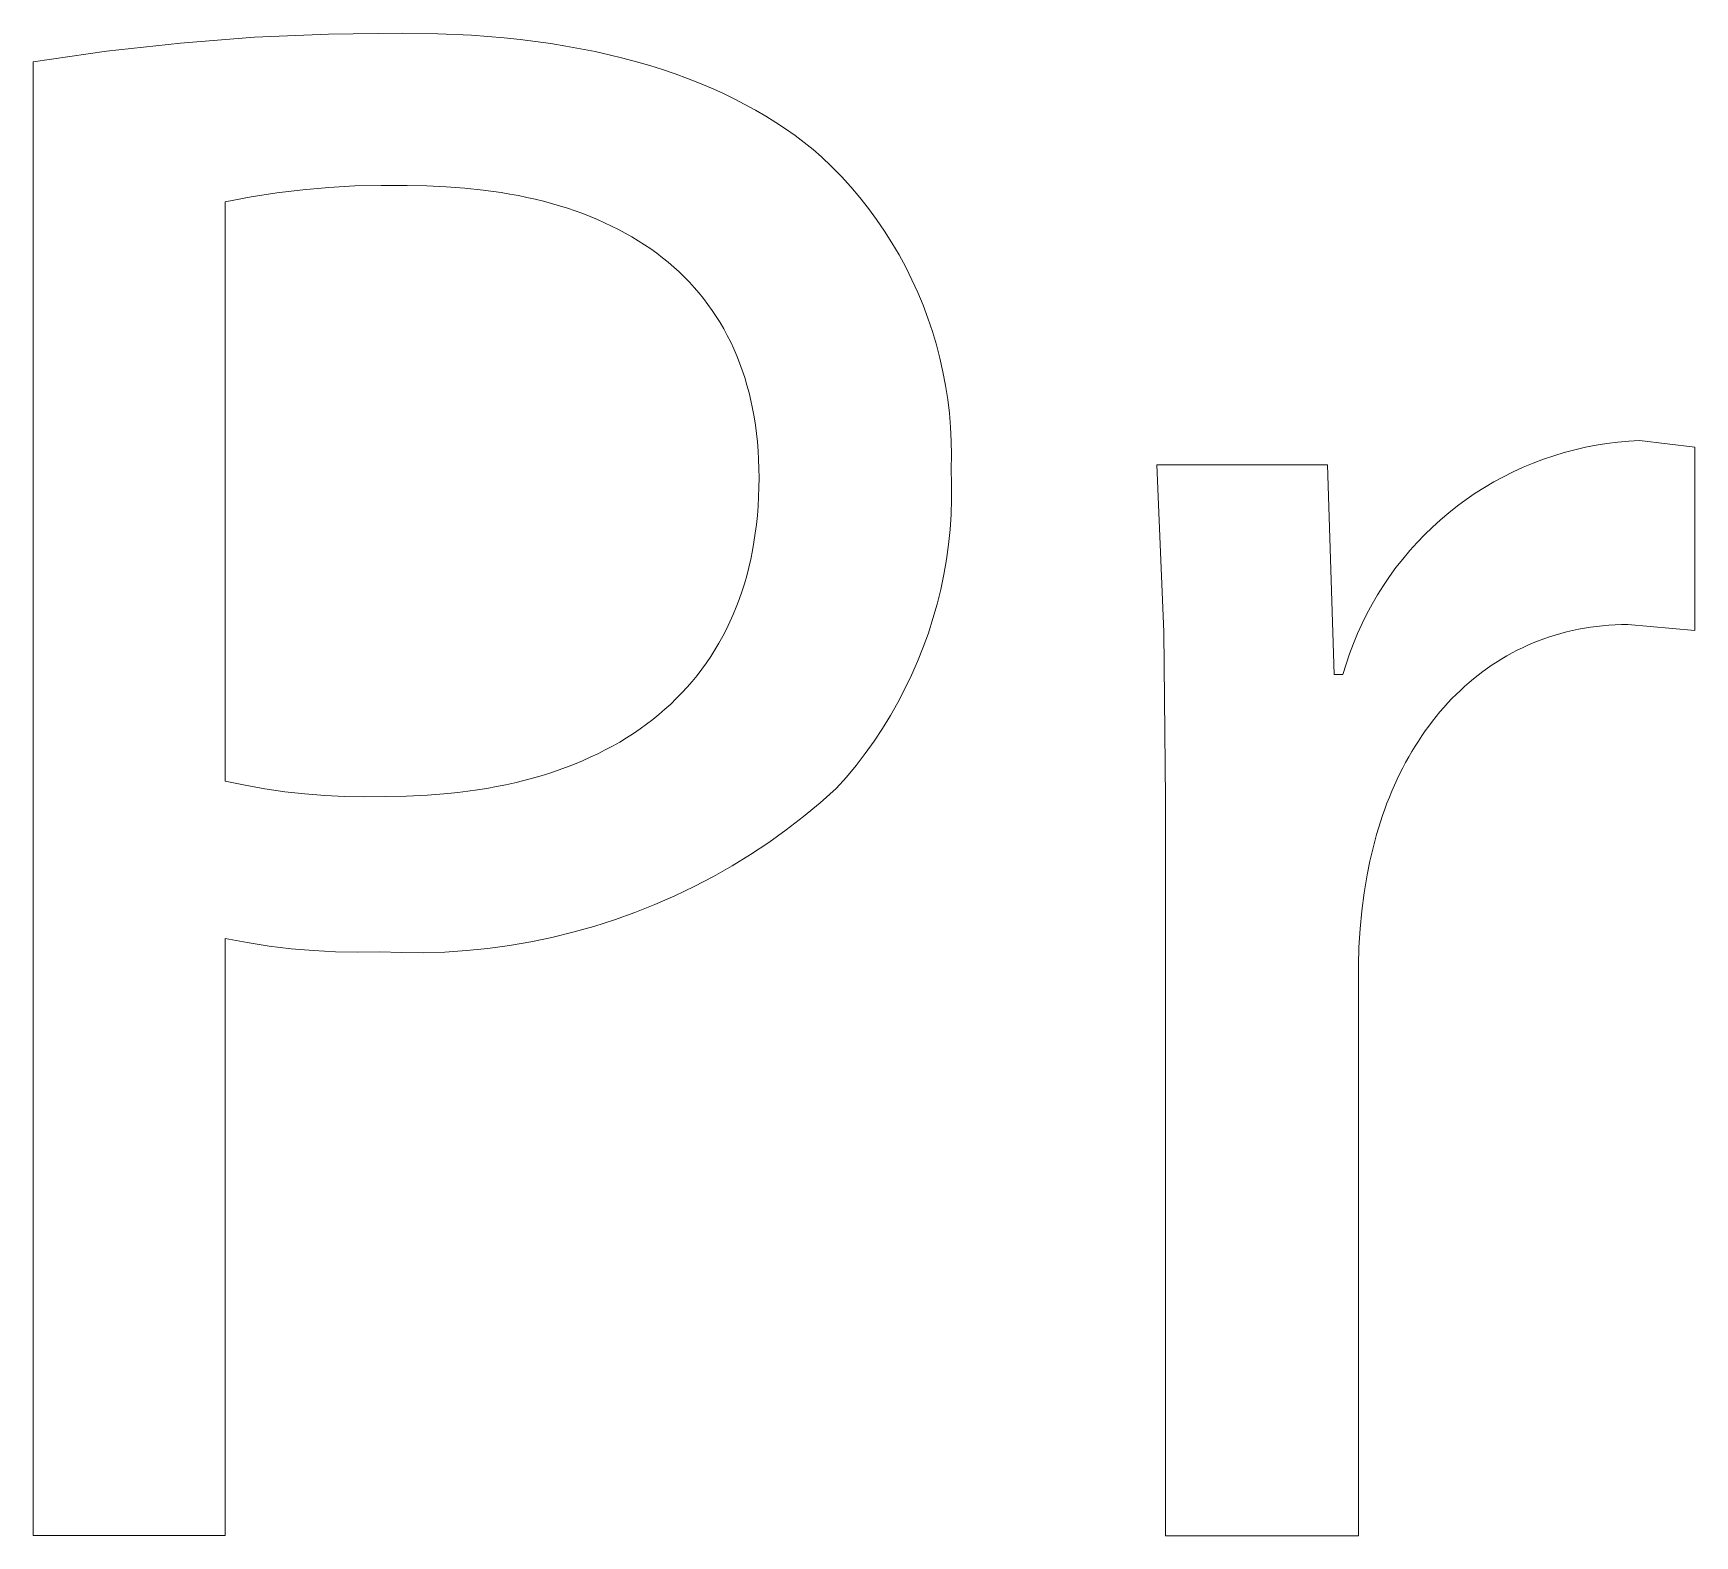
# Model space of a CAD drawing. Header units: millimetres. Extents: x 3269 to 7089, y 1744 to 4413.
# Drawn here: x 5873 to 5901.71, y 1807.8 to 1833.76 of the extents above; entities that cross this region are included whole.
import ezdxf

# ---------------------------------------------------------------- set-up
doc = ezdxf.new("R2010")
doc.units = ezdxf.units.MM
doc.header["$MEASUREMENT"] = 0
doc.layers.add('Domyślny', color=7, linetype='Continuous', true_color=0x000000)

msp = doc.modelspace()

# ---------------------------------------------------------------- linework, layer by layer
at = {"layer": 'Domyślny', "color": 18, "lineweight": 15, "true_color": 0x000000}
for p, q in [((5875.541, 1833.594), (5876.819, 1833.694)), ((5876.819, 1833.694), (5878.101, 1833.75)), ((5878.101, 1833.75), (5879.383, 1833.764)), ((5879.383, 1833.764), (5879.988, 1833.755)), ((5879.988, 1833.755), (5880.573, 1833.728)), ((5880.573, 1833.728), (5881.137, 1833.684)), ((5881.137, 1833.684), (5881.411, 1833.655)), ((5872.997, 1833.268), (5874.266, 1833.453)), ((5874.266, 1833.453), (5875.541, 1833.594)), ((5881.411, 1833.655), (5881.68, 1833.622)), ((5881.68, 1833.622), (5881.944, 1833.584)), ((5881.944, 1833.584), (5882.203, 1833.543)), ((5882.203, 1833.543), (5882.457, 1833.497)), ((5882.457, 1833.497), (5882.706, 1833.447)), ((5882.706, 1833.447), (5882.95, 1833.393)), ((5882.95, 1833.393), (5883.189, 1833.335)), ((5872.997, 1807.802), (5872.997, 1833.268)), ((5883.189, 1833.335), (5883.422, 1833.272)), ((5883.422, 1833.272), (5883.651, 1833.206)), ((5883.651, 1833.206), (5883.874, 1833.136)), ((5883.874, 1833.136), (5884.092, 1833.062)), ((5884.092, 1833.062), (5884.306, 1832.983)), ((5884.306, 1832.983), (5884.514, 1832.901)), ((5884.514, 1832.901), (5884.717, 1832.816)), ((5884.717, 1832.816), (5884.915, 1832.726)), ((5884.915, 1832.726), (5885.109, 1832.632)), ((5885.109, 1832.632), (5885.297, 1832.535)), ((5885.297, 1832.535), (5885.48, 1832.434)), ((5885.48, 1832.434), (5885.658, 1832.33)), ((5885.658, 1832.33), (5885.831, 1832.222)), ((5885.831, 1832.222), (5885.999, 1832.11)), ((5885.999, 1832.11), (5886.162, 1831.994)), ((5886.162, 1831.994), (5886.32, 1831.875)), ((5886.32, 1831.875), (5886.473, 1831.753)), ((5886.473, 1831.753), (5886.621, 1831.627)), ((5886.621, 1831.627), (5886.795, 1831.46)), ((5886.795, 1831.46), (5886.963, 1831.288)), ((5878.105, 1831.099), (5877.656, 1831.059)), ((5878.556, 1831.124), (5878.105, 1831.099)), ((5879.008, 1831.135), (5878.556, 1831.124)), ((5879.459, 1831.131), (5879.008, 1831.135)), ((5879.799, 1831.126), (5879.459, 1831.131)), ((5880.131, 1831.112), (5879.799, 1831.126)), ((5880.456, 1831.088), (5880.131, 1831.112)), ((5880.772, 1831.054), (5880.456, 1831.088)), ((5886.963, 1831.288), (5887.125, 1831.11)), ((5887.125, 1831.11), (5887.281, 1830.926)), ((5876.761, 1830.935), (5876.317, 1830.851)), ((5876.317, 1830.851), (5876.317, 1820.84)), ((5877.207, 1831.004), (5876.761, 1830.935)), ((5877.656, 1831.059), (5877.207, 1831.004)), ((5881.081, 1831.01), (5880.772, 1831.054)), ((5881.232, 1830.985), (5881.081, 1831.01)), ((5881.381, 1830.957), (5881.232, 1830.985)), ((5881.528, 1830.927), (5881.381, 1830.957)), ((5881.672, 1830.894), (5881.528, 1830.927)), ((5881.815, 1830.859), (5881.672, 1830.894)), ((5881.955, 1830.821), (5881.815, 1830.859)), ((5882.093, 1830.781), (5881.955, 1830.821)), ((5887.281, 1830.926), (5887.43, 1830.737)), ((5882.228, 1830.739), (5882.093, 1830.781)), ((5882.362, 1830.694), (5882.228, 1830.739)), ((5882.493, 1830.646), (5882.362, 1830.694)), ((5882.621, 1830.597), (5882.493, 1830.646)), ((5882.748, 1830.544), (5882.621, 1830.597)), ((5882.872, 1830.489), (5882.748, 1830.544)), ((5887.43, 1830.737), (5887.573, 1830.543)), ((5887.573, 1830.543), (5887.709, 1830.344)), ((5882.993, 1830.432), (5882.872, 1830.489)), ((5883.112, 1830.372), (5882.993, 1830.432)), ((5883.228, 1830.31), (5883.112, 1830.372)), ((5883.342, 1830.245), (5883.228, 1830.31)), ((5883.454, 1830.178), (5883.342, 1830.245)), ((5887.709, 1830.344), (5887.838, 1830.14)), ((5883.563, 1830.108), (5883.454, 1830.178)), ((5883.669, 1830.036), (5883.563, 1830.108)), ((5883.772, 1829.962), (5883.669, 1830.036)), ((5883.873, 1829.884), (5883.772, 1829.962)), ((5887.838, 1830.14), (5887.96, 1829.933)), ((5883.971, 1829.805), (5883.873, 1829.884)), ((5884.067, 1829.723), (5883.971, 1829.805)), ((5884.16, 1829.638), (5884.067, 1829.723)), ((5887.96, 1829.933), (5888.075, 1829.721)), ((5888.075, 1829.721), (5888.183, 1829.505)), ((5884.25, 1829.551), (5884.16, 1829.638)), ((5884.337, 1829.461), (5884.25, 1829.551)), ((5884.421, 1829.369), (5884.337, 1829.461)), ((5884.503, 1829.274), (5884.421, 1829.369)), ((5888.183, 1829.505), (5888.283, 1829.286)), ((5884.582, 1829.177), (5884.503, 1829.274)), ((5884.657, 1829.077), (5884.582, 1829.177)), ((5884.73, 1828.975), (5884.657, 1829.077)), ((5888.283, 1829.286), (5888.375, 1829.063)), ((5884.8, 1828.87), (5884.73, 1828.975)), ((5884.867, 1828.763), (5884.8, 1828.87)), ((5888.375, 1829.063), (5888.46, 1828.838)), ((5888.46, 1828.838), (5888.537, 1828.609)), ((5884.931, 1828.653), (5884.867, 1828.763)), ((5884.992, 1828.541), (5884.931, 1828.653)), ((5885.05, 1828.426), (5884.992, 1828.541)), ((5888.537, 1828.609), (5888.605, 1828.379)), ((5885.105, 1828.308), (5885.05, 1828.426)), ((5885.156, 1828.188), (5885.105, 1828.308)), ((5888.605, 1828.379), (5888.666, 1828.146)), ((5885.205, 1828.066), (5885.156, 1828.188)), ((5885.25, 1827.941), (5885.205, 1828.066)), ((5885.292, 1827.813), (5885.25, 1827.941)), ((5888.666, 1828.146), (5888.719, 1827.91)), ((5885.331, 1827.683), (5885.292, 1827.813)), ((5885.367, 1827.55), (5885.331, 1827.683)), ((5888.719, 1827.91), (5888.764, 1827.674)), ((5888.764, 1827.674), (5888.801, 1827.436)), ((5885.399, 1827.415), (5885.367, 1827.55)), ((5885.429, 1827.277), (5885.399, 1827.415)), ((5888.801, 1827.436), (5888.829, 1827.196)), ((5885.454, 1827.136), (5885.429, 1827.277)), ((5885.477, 1826.993), (5885.454, 1827.136)), ((5888.829, 1827.196), (5888.849, 1826.956)), ((5885.496, 1826.848), (5885.477, 1826.993)), ((5885.512, 1826.7), (5885.496, 1826.848)), ((5888.849, 1826.956), (5888.861, 1826.715)), ((5885.524, 1826.549), (5885.512, 1826.7)), ((5885.533, 1826.395), (5885.524, 1826.549)), ((5888.861, 1826.715), (5888.864, 1826.475)), ((5899.275, 1826.463), (5899.456, 1826.518)), ((5899.456, 1826.518), (5899.638, 1826.566)), ((5899.638, 1826.566), (5899.822, 1826.609)), ((5899.822, 1826.609), (5900.007, 1826.645)), ((5900.007, 1826.645), (5900.193, 1826.674)), ((5900.193, 1826.674), (5900.381, 1826.697)), ((5900.381, 1826.697), (5900.569, 1826.714)), ((5900.569, 1826.714), (5900.757, 1826.725)), ((5900.757, 1826.725), (5901.711, 1826.61)), ((5901.711, 1826.61), (5901.711, 1823.443)), ((5885.538, 1826.24), (5885.533, 1826.395)), ((5885.54, 1826.081), (5885.538, 1826.24)), ((5888.864, 1826.475), (5888.86, 1826.234)), ((5888.86, 1826.234), (5888.869, 1825.972)), ((5892.536, 1823.419), (5892.412, 1826.305)), ((5892.412, 1826.305), (5895.364, 1826.305)), ((5895.364, 1826.305), (5895.478, 1822.68)), ((5898.574, 1826.184), (5898.746, 1826.263)), ((5898.746, 1826.263), (5898.92, 1826.336)), ((5898.92, 1826.336), (5899.096, 1826.403)), ((5899.096, 1826.403), (5899.275, 1826.463)), ((5885.538, 1825.915), (5885.54, 1826.081)), ((5888.869, 1825.972), (5888.869, 1825.71)), ((5898.077, 1825.914), (5898.239, 1826.01)), ((5898.239, 1826.01), (5898.405, 1826.1)), ((5898.405, 1826.1), (5898.574, 1826.184)), ((5885.524, 1825.591), (5885.532, 1825.752)), ((5885.532, 1825.752), (5885.538, 1825.915)), ((5888.869, 1825.71), (5888.86, 1825.448)), ((5897.61, 1825.595), (5897.762, 1825.707)), ((5897.762, 1825.707), (5897.918, 1825.813)), ((5897.918, 1825.813), (5898.077, 1825.914)), ((5885.495, 1825.276), (5885.511, 1825.432)), ((5885.511, 1825.432), (5885.524, 1825.591)), ((5888.86, 1825.448), (5888.842, 1825.187)), ((5897.178, 1825.229), (5897.318, 1825.356)), ((5897.318, 1825.356), (5897.462, 1825.478)), ((5897.462, 1825.478), (5897.61, 1825.595)), ((5885.453, 1824.971), (5885.476, 1825.122)), ((5885.476, 1825.122), (5885.495, 1825.276)), ((5888.842, 1825.187), (5888.815, 1824.927)), ((5896.911, 1824.962), (5897.042, 1825.098)), ((5897.042, 1825.098), (5897.178, 1825.229)), ((5885.396, 1824.675), (5885.426, 1824.822)), ((5885.426, 1824.822), (5885.453, 1824.971)), ((5888.815, 1824.927), (5888.779, 1824.667)), ((5896.664, 1824.677), (5896.785, 1824.822)), ((5896.785, 1824.822), (5896.911, 1824.962)), ((5885.327, 1824.389), (5885.363, 1824.531)), ((5885.363, 1824.531), (5885.396, 1824.675)), ((5888.779, 1824.667), (5888.734, 1824.409)), ((5896.436, 1824.376), (5896.547, 1824.529)), ((5896.547, 1824.529), (5896.664, 1824.677)), ((5885.243, 1824.113), (5885.287, 1824.25)), ((5885.287, 1824.25), (5885.327, 1824.389)), ((5888.734, 1824.409), (5888.68, 1824.153)), ((5896.23, 1824.06), (5896.33, 1824.22)), ((5896.33, 1824.22), (5896.436, 1824.376)), ((5885.147, 1823.847), (5885.197, 1823.979)), ((5885.197, 1823.979), (5885.243, 1824.113)), ((5888.68, 1824.153), (5888.618, 1823.899)), ((5896.134, 1823.897), (5896.23, 1824.06)), ((5885.037, 1823.591), (5885.093, 1823.718)), ((5885.093, 1823.718), (5885.147, 1823.847)), ((5888.546, 1823.647), (5888.466, 1823.397)), ((5888.618, 1823.899), (5888.546, 1823.647)), ((5895.961, 1823.562), (5896.045, 1823.731)), ((5896.045, 1823.731), (5896.134, 1823.897)), ((5884.848, 1823.225), (5884.914, 1823.345)), ((5884.914, 1823.345), (5884.977, 1823.467)), ((5884.977, 1823.467), (5885.037, 1823.591)), ((5888.466, 1823.397), (5888.378, 1823.151)), ((5892.565, 1820.53), (5892.536, 1823.419)), ((5895.811, 1823.216), (5895.883, 1823.39)), ((5895.883, 1823.39), (5895.961, 1823.562)), ((5899.299, 1823.363), (5899.201, 1823.333)), ((5899.397, 1823.392), (5899.299, 1823.363)), ((5899.497, 1823.418), (5899.397, 1823.392)), ((5899.598, 1823.442), (5899.497, 1823.418)), ((5899.7, 1823.463), (5899.598, 1823.442)), ((5899.803, 1823.482), (5899.7, 1823.463)), ((5899.907, 1823.498), (5899.803, 1823.482)), ((5900.012, 1823.512), (5899.907, 1823.498)), ((5900.118, 1823.524), (5900.012, 1823.512)), ((5900.225, 1823.533), (5900.118, 1823.524)), ((5900.334, 1823.539), (5900.225, 1823.533)), ((5900.443, 1823.543), (5900.334, 1823.539)), ((5900.554, 1823.545), (5900.443, 1823.543)), ((5901.711, 1823.443), (5900.554, 1823.545)), ((5884.706, 1822.994), (5884.779, 1823.108)), ((5884.779, 1823.108), (5884.848, 1823.225)), ((5888.378, 1823.151), (5888.281, 1822.907)), ((5895.745, 1823.039), (5895.811, 1823.216)), ((5898.553, 1823.054), (5898.465, 1823.005)), ((5898.642, 1823.1), (5898.553, 1823.054)), ((5898.732, 1823.145), (5898.642, 1823.1)), ((5898.824, 1823.187), (5898.732, 1823.145)), ((5898.916, 1823.227), (5898.824, 1823.187)), ((5899.01, 1823.264), (5898.916, 1823.227)), ((5899.105, 1823.3), (5899.01, 1823.264)), ((5899.201, 1823.333), (5899.105, 1823.3)), ((5884.47, 1822.666), (5884.552, 1822.773)), ((5884.552, 1822.773), (5884.63, 1822.882)), ((5884.63, 1822.882), (5884.706, 1822.994)), ((5888.281, 1822.907), (5888.175, 1822.668)), ((5895.631, 1822.68), (5895.685, 1822.86)), ((5895.685, 1822.86), (5895.745, 1823.039)), ((5898.127, 1822.79), (5898.046, 1822.731)), ((5898.21, 1822.847), (5898.127, 1822.79)), ((5898.294, 1822.902), (5898.21, 1822.847)), ((5898.379, 1822.955), (5898.294, 1822.902)), ((5898.465, 1823.005), (5898.379, 1822.955)), ((5884.297, 1822.461), (5884.385, 1822.562)), ((5884.385, 1822.562), (5884.47, 1822.666)), ((5888.175, 1822.668), (5888.062, 1822.432)), ((5895.478, 1822.68), (5895.631, 1822.68)), ((5897.734, 1822.475), (5897.66, 1822.407)), ((5897.81, 1822.542), (5897.734, 1822.475)), ((5897.887, 1822.607), (5897.81, 1822.542)), ((5897.966, 1822.67), (5897.887, 1822.607)), ((5898.046, 1822.731), (5897.966, 1822.67)), ((5884.014, 1822.171), (5884.111, 1822.265)), ((5884.111, 1822.265), (5884.206, 1822.362)), ((5884.206, 1822.362), (5884.297, 1822.461)), ((5887.94, 1822.2), (5887.81, 1821.972)), ((5888.062, 1822.432), (5887.94, 1822.2)), ((5897.444, 1822.189), (5897.376, 1822.113)), ((5897.515, 1822.264), (5897.444, 1822.189)), ((5897.587, 1822.336), (5897.515, 1822.264)), ((5897.66, 1822.407), (5897.587, 1822.336)), ((5883.596, 1821.822), (5883.705, 1821.905)), ((5883.705, 1821.905), (5883.811, 1821.991)), ((5883.811, 1821.991), (5883.914, 1822.08)), ((5883.914, 1822.08), (5884.014, 1822.171)), ((5887.81, 1821.972), (5887.673, 1821.749)), ((5897.242, 1821.956), (5897.177, 1821.874)), ((5897.308, 1822.035), (5897.242, 1821.956)), ((5897.376, 1822.113), (5897.308, 1822.035)), ((5883.252, 1821.587), (5883.37, 1821.663)), ((5883.37, 1821.663), (5883.485, 1821.741)), ((5883.485, 1821.741), (5883.596, 1821.822)), ((5887.673, 1821.749), (5887.528, 1821.531)), ((5896.993, 1821.619), (5896.934, 1821.531)), ((5897.053, 1821.706), (5896.993, 1821.619)), ((5897.114, 1821.791), (5897.053, 1821.706)), ((5897.177, 1821.874), (5897.114, 1821.791)), ((5882.754, 1821.312), (5882.883, 1821.377)), ((5882.883, 1821.377), (5883.009, 1821.444)), ((5883.009, 1821.444), (5883.132, 1821.514)), ((5883.132, 1821.514), (5883.252, 1821.587)), ((5887.528, 1821.531), (5887.375, 1821.318)), ((5896.821, 1821.35), (5896.767, 1821.257)), ((5896.877, 1821.441), (5896.821, 1821.35)), ((5896.934, 1821.531), (5896.877, 1821.441)), ((5882.07, 1821.028), (5882.212, 1821.079)), ((5882.212, 1821.079), (5882.352, 1821.133)), ((5882.352, 1821.133), (5882.489, 1821.19)), ((5882.489, 1821.19), (5882.623, 1821.25)), ((5882.623, 1821.25), (5882.754, 1821.312)), ((5887.216, 1821.111), (5887.049, 1820.909)), ((5887.375, 1821.318), (5887.216, 1821.111)), ((5896.664, 1821.066), (5896.615, 1820.969)), ((5896.715, 1821.162), (5896.664, 1821.066)), ((5896.767, 1821.257), (5896.715, 1821.162)), ((5876.317, 1820.84), (5876.657, 1820.768)), ((5876.657, 1820.768), (5876.999, 1820.706)), ((5881.002, 1820.744), (5881.162, 1820.776)), ((5881.162, 1820.776), (5881.32, 1820.811)), ((5881.32, 1820.811), (5881.475, 1820.849)), ((5881.475, 1820.849), (5881.628, 1820.89)), ((5881.628, 1820.89), (5881.778, 1820.933)), ((5881.778, 1820.933), (5881.925, 1820.979)), ((5881.925, 1820.979), (5882.07, 1821.028)), ((5887.049, 1820.909), (5886.875, 1820.713)), ((5896.521, 1820.769), (5896.476, 1820.667)), ((5896.567, 1820.87), (5896.521, 1820.769)), ((5896.615, 1820.969), (5896.567, 1820.87)), ((5876.999, 1820.706), (5877.343, 1820.656)), ((5877.343, 1820.656), (5877.689, 1820.617)), ((5877.689, 1820.617), (5878.035, 1820.589)), ((5878.035, 1820.589), (5878.382, 1820.572)), ((5878.382, 1820.572), (5878.73, 1820.567)), ((5878.73, 1820.567), (5879.078, 1820.573)), ((5879.078, 1820.573), (5879.449, 1820.579)), ((5879.449, 1820.579), (5879.811, 1820.596)), ((5879.811, 1820.596), (5880.163, 1820.624)), ((5880.163, 1820.624), (5880.336, 1820.642)), ((5880.336, 1820.642), (5880.506, 1820.664)), ((5880.506, 1820.664), (5880.673, 1820.688)), ((5880.673, 1820.688), (5880.839, 1820.714)), ((5880.839, 1820.714), (5881.002, 1820.744)), ((5886.595, 1820.465), (5886.307, 1820.226)), ((5886.875, 1820.713), (5886.595, 1820.465)), ((5892.565, 1807.797), (5892.565, 1820.53)), ((5896.433, 1820.563), (5896.392, 1820.459)), ((5896.476, 1820.667), (5896.433, 1820.563)), ((5886.307, 1820.226), (5886.011, 1819.998)), ((5896.315, 1820.245), (5896.278, 1820.136)), ((5896.353, 1820.352), (5896.315, 1820.245)), ((5896.392, 1820.459), (5896.353, 1820.352)), ((5886.011, 1819.998), (5885.707, 1819.78)), ((5896.211, 1819.914), (5896.151, 1819.687)), ((5896.278, 1820.136), (5896.211, 1819.914)), ((5885.707, 1819.78), (5885.395, 1819.573)), ((5896.151, 1819.687), (5896.097, 1819.456)), ((5885.077, 1819.377), (5884.752, 1819.192)), ((5885.395, 1819.573), (5885.077, 1819.377)), ((5896.097, 1819.456), (5896.051, 1819.22)), ((5884.752, 1819.192), (5884.421, 1819.018)), ((5896.051, 1819.22), (5895.999, 1818.909)), ((5884.083, 1818.856), (5883.741, 1818.706)), ((5884.421, 1819.018), (5884.083, 1818.856)), ((5895.999, 1818.909), (5895.958, 1818.597)), ((5883.393, 1818.567), (5883.041, 1818.441)), ((5883.741, 1818.706), (5883.393, 1818.567)), ((5895.958, 1818.597), (5895.927, 1818.284)), ((5882.325, 1818.226), (5881.961, 1818.137)), ((5882.685, 1818.328), (5882.325, 1818.226)), ((5883.041, 1818.441), (5882.685, 1818.328)), ((5895.927, 1818.284), (5895.907, 1817.97)), ((5876.695, 1818.047), (5876.317, 1818.118)), ((5876.317, 1818.118), (5876.317, 1807.802)), ((5877.074, 1817.989), (5876.695, 1818.047)), ((5877.455, 1817.943), (5877.074, 1817.989)), ((5877.838, 1817.911), (5877.455, 1817.943)), ((5878.221, 1817.891), (5877.838, 1817.911)), ((5878.605, 1817.883), (5878.221, 1817.891)), ((5878.989, 1817.889), (5878.605, 1817.883)), ((5879.362, 1817.875), (5878.989, 1817.889)), ((5880.11, 1817.885), (5879.736, 1817.873)), ((5880.484, 1817.91), (5880.11, 1817.885)), ((5880.856, 1817.947), (5880.484, 1817.91)), ((5881.226, 1817.998), (5880.856, 1817.947)), ((5881.595, 1818.061), (5881.226, 1817.998)), ((5881.961, 1818.137), (5881.595, 1818.061)), ((5895.907, 1817.97), (5895.898, 1817.655)), ((5879.736, 1817.873), (5879.362, 1817.875)), ((5895.898, 1817.655), (5895.898, 1807.797)), ((5876.317, 1807.802), (5872.997, 1807.802)), ((5895.898, 1807.797), (5892.565, 1807.797))]:
    msp.add_line(p, q, dxfattribs=at)

doc.saveas('drawing.dxf')
